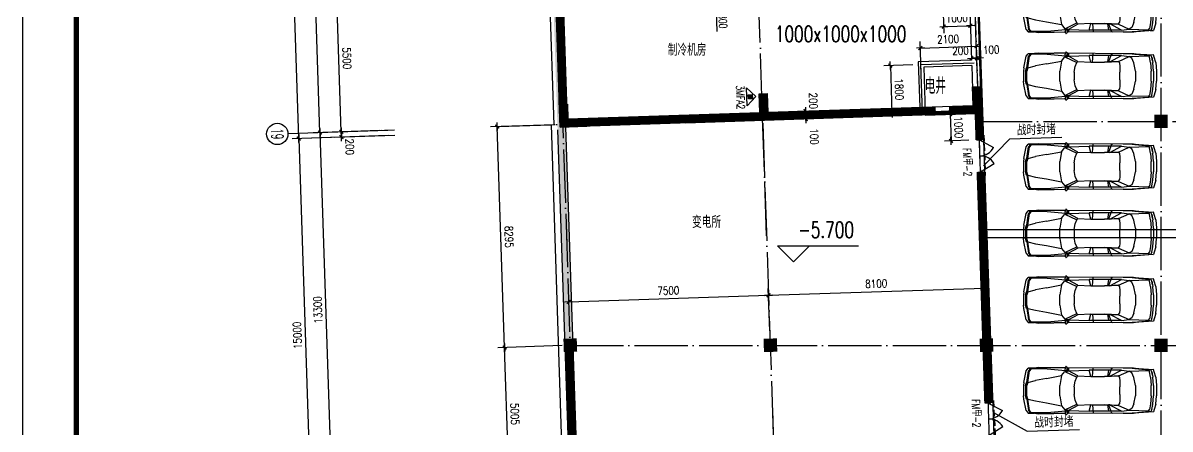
# Model space of a CAD drawing. Extents: x 634182 to 802382, y -1101880 to -864080.
# Drawn here: x 634182 to 677199, y -962407 to -947171 of the extents above; entities that cross this region are included whole.
import ezdxf
from ezdxf.enums import TextEntityAlignment as Align

# ---------------------------------------------------------------- set-up
doc = ezdxf.new("R2010")
doc.units = 0
doc.header["$LTSCALE"] = 1000
doc.header["$MEASUREMENT"] = 0
doc.linetypes.add('DASH', pattern=[0.35, 0.25, -0.1])
doc.linetypes.add('DOTE', pattern=[2.42, 2, -0.2, 0.02, -0.2])
doc.layers.get('0').update_dxf_attribs({"linetype": 'CONTINUOUS'})
doc.layers.get('DEFPOINTS').update_dxf_attribs({"linetype": 'CONTINUOUS'})
for name, color, linetype in [('210', 4, 'CONTINUOUS'), ('AXIS', 3, 'CONTINUOUS'), ('AXIS_TEXT', 7, 'CONTINUOUS'), ('COLUMN', 7, 'CONTINUOUS'), ('DOTE', 1, 'DOTE'), ('LU', 4, 'CONTINUOUS'), ('MC', 4, 'CONTINUOUS'), ('PUB_DIM', 3, 'CONTINUOUS'), ('PUB_TEXT', 7, 'CONTINUOUS'), ('WALL', 191, 'CONTINUOUS'), ('WINDOW', 2, 'CONTINUOUS'), ('WINDOW_TEXT', 6, 'CONTINUOUS'), ('防火分區线', 2, 'CONTINUOUS')]:
    doc.layers.add(name, color=color, linetype=linetype)
doc.styles.add('COMPLEX', font='COMPLEX')
doc.styles.add('DIM_FONT', font='simplex.shx', dxfattribs={"width": 0.8})
doc.styles.add('HZTXT', font='simplex', dxfattribs={"width": 0.8, "bigfont": 'sfont'})
doc.styles.add('SIMPLEX', font='SIMPLEX.SHX')
doc.styles.add('Z', font='romans', dxfattribs={"width": 0.8, "bigfont": 'z'})
doc.dimstyles.new('DIMA', dxfattribs={"dimtxt": 300, "dimasz": 1, "dimexe": 250, "dimexo": 300, "dimgap": 150, "dimtad": 1, "dimdec": 0, "dimzin": 0, "dimdsep": 46, "dimtxsty": 'DIM_FONT', "dimblk": '_DIMX', "dimblk1": '_DIMX', "dimblk2": '_DIMX', "dimcen": 2.5, "dimse1": 1, "dimclrt": 7, "dimadec": 0, "dimazin": 0, "dimtfac": 1, "dimtdec": 0, "dimtix": 1, "dimtmove": 2, "dimatfit": 3, "dimldrblk": '_DIMX', "dimfxl": 0, "dimtolj": 1, "dimtzin": 0, "dimarcsym": 0})
doc.dimstyles.new('DIMB', dxfattribs={"dimtxt": 300, "dimasz": 1, "dimexe": 250, "dimexo": 300, "dimgap": 150, "dimtad": 1, "dimdec": 0, "dimzin": 0, "dimdsep": 46, "dimtxsty": 'DIM_FONT', "dimblk": '_DIMX', "dimblk1": '_DIMX', "dimblk2": '_DIMX', "dimcen": 2.5, "dimse2": 1, "dimclrt": 7, "dimadec": 0, "dimazin": 0, "dimtfac": 1, "dimtdec": 0, "dimtix": 1, "dimtmove": 2, "dimatfit": 3, "dimldrblk": '_DIMX', "dimfxl": 0, "dimtolj": 1, "dimtzin": 0, "dimarcsym": 0})
doc.dimstyles.new('DIMN', dxfattribs={"dimtxt": 300, "dimasz": 1, "dimexe": 250, "dimexo": 300, "dimgap": 150, "dimtad": 1, "dimdec": 0, "dimzin": 0, "dimdsep": 46, "dimtxsty": 'DIM_FONT', "dimblk": '_DIMX', "dimblk1": '_DIMX', "dimblk2": '_DIMX', "dimcen": 2.5, "dimclrt": 7, "dimadec": 0, "dimazin": 0, "dimtfac": 1, "dimtdec": 0, "dimtix": 1, "dimtmove": 2, "dimatfit": 3, "dimldrblk": '_DIMX', "dimfxl": 0, "dimtolj": 1, "dimtzin": 0, "dimarcsym": 0})

# ---------------------------------------------------------------- blocks, each defined once
blk = doc.blocks.new('_DIMX')
blk.add_line((-150, 0), (150, 0))
at = {"const_width": 50}
blk.add_lwpolyline([(-70, -70), (70, 70)], dxfattribs=at)
blk = doc.blocks.new('*D44')
at = {"color": 0, "linetype": 'ByBlock'}
for p, q in [((647644, -951203), (645070, -951288)), ((645320, -951281), (645761, -964572)), ((648085, -964496), (645511, -964581))]:
    blk.add_line(p, q, dxfattribs=at)
at = {"layer": 'DEFPOINTS', "color": 0, "linetype": 'ByBlock'}
for p in [(647944, -951193), (645761, -964573), (648385, -964486)]:
    blk.add_point(p, dxfattribs=at)
at = {"color": 0, "linetype": 'ByBlock'}
for p, rotation in [((645320, -951280), 91.90274501536094), ((645761, -964573), 271.9027450153609)]:
    blk.add_blockref('_DIMX', p, dxfattribs=dict(at, rotation=rotation))
at = {"color": 7, "linetype": 'ByBlock', "insert": (645241, -957937), "char_height": 300, "attachment_point": 5, "rotation": 91.9027, "style": 'DIM_FONT'}
blk.add_mtext('\\A1;13300', dxfattribs=at)
blk = doc.blocks.new('_FZH')
blk.add_solid([(-0.5, -0.5), (0.5, -0.5), (-0.5, 0.5), (0.5, 0.5)])
blk = doc.blocks.new('M_F27')
for p, q in [((980, 902), (995, 790)), ((984, 905), (1020, 939)), ((1036, 935), (1062, 857)), ((1506, 899), (2121, 899)), ((2272, 876), (2121, 899)), ((-2489, 522), (-2514, 196)), ((-2489, 522), (-2426, 736)), ((-2426, 736), (-2389, 824)), ((-2389, 824), (-1610, 874)), ((-2389, 824), (-1560, 874)), ((-2264, 812), (-2389, 824)), ((-2364, 522), (-2389, 196)), ((-2326, 736), (-2364, 522)), ((-2326, 736), (-2351, 596)), ((-2351, 594), (-2351, 596)), ((-2326, 736), (-2288, 811)), ((-2301, 196), (-2276, 522)), ((-2200, 786), (-2288, 811)), ((-2276, 522), (-2238, 736)), ((-2200, 786), (-2238, 736)), ((-1560, 874), (-2212, 815)), ((-2208, 815), (-2211, 814)), ((-1660, 862), (-2208, 815)), ((-1446, 761), (-2200, 786)), ((-1622, 510), (-1685, 196)), ((-1560, 874), (-1660, 862)), ((-1622, 510), (-1547, 698)), ((-1617, 869), (-1620, 866)), ((-1208, 874), (-1610, 874)), ((-1547, 698), (-1446, 761)), ((-1145, 799), (-1446, 761)), ((-1019, 572), (-1446, 761)), ((-1208, 874), (980, 889)), ((-1145, 799), (-682, 557)), ((-1145, 799), (124, 799)), ((-1070, 371), (-1057, 510)), ((-1019, 572), (-1057, 510)), ((-680, 556), (-1019, 572)), ((-1019, 572), (-479, 547)), ((-743, 849), (-793, 874)), ((-730, 799), (-743, 849)), ((-630, 555), (-730, 799)), ((-680, 556), (-630, 555)), ((-642, 799), (-605, 554)), ((-605, 554), (-630, 555)), ((-479, 547), (-605, 554)), ((61, 547), (-479, 547)), ((-2, 547), (-27, 877)), ((124, 799), (61, 547)), ((61, 547), (564, 572)), ((941, 773), (124, 799)), ((564, 572), (941, 773)), ((564, 572), (614, 522)), ((1079, 748), (614, 522)), ((614, 522), (677, 371)), ((941, 773), (941, 874)), ((983, 777), (941, 773)), ((941, 773), (987, 765)), ((980, 790), (980, 898)), ((995, 790), (980, 790)), ((980, 790), (992, 746)), ((992, 746), (1021, 747)), ((995, 790), (1022, 746)), ((1022, 748), (995, 790)), ((1021, 747), (1022, 748)), ((1053, 768), (1022, 746)), ((1036, 756), (1079, 748)), ((1051, 889), (1497, 893)), ((1057, 776), (1062, 857)), ((1770, 849), (1058, 784)), ((1204, 585), (1079, 748)), ((1795, 472), (1204, 585)), ((1280, 196), (1204, 585)), ((2461, 849), (1770, 849)), ((2222, 397), (1795, 472)), ((2272, 876), (2272, 874)), ((2437, 851), (2272, 876)), ((2511, 874), (2287, 874)), ((2398, 849), (2461, 773)), ((2437, 850), (2433, 851)), ((2498, 773), (2436, 849)), ((2511, 874), (2450, 850)), ((2461, 773), (2523, 321)), ((2561, 321), (2498, 773)), ((2599, 773), (2511, 874)), ((2599, 773), (2687, 321)), ((-2514, -206), (-2514, 196)), ((-2389, -206), (-2389, 196)), ((-2301, 196), (-2301, -206)), ((-1685, -206), (-1685, 196)), ((-1082, 145), (-1070, 371)), ((-1082, 145), (-1082, -156)), ((677, 371), (714, 145)), ((714, -156), (714, 145)), ((1280, 196), (1280, -206)), ((2523, 321), (2222, 397)), ((2523, 321), (2586, 321)), ((2523, 321), (2561, 196)), ((2580, 196), (2542, 321)), ((2561, 196), (2561, -206)), ((2611, 196), (2574, 321)), ((2580, 321), (2618, 196)), ((2580, 196), (2580, -206)), ((2611, 196), (2611, -206)), ((2618, -206), (2618, 196)), ((2687, 321), (2699, 196)), ((2699, -206), (2699, 196)), ((-2489, -533), (-2514, -206)), ((-2389, -206), (-2364, -533)), ((-2276, -533), (-2301, -206)), ((-1685, -206), (-1622, -520)), ((-1070, -382), (-1082, -156)), ((-1057, -520), (-1070, -382)), ((677, -382), (614, -533)), ((714, -156), (677, -382)), ((1204, -596), (1280, -206)), ((1795, -483), (2222, -407)), ((2523, -332), (2222, -407)), ((2523, -332), (2461, -784)), ((2561, -332), (2498, -784)), ((2523, -332), (2561, -206)), ((2586, -332), (2523, -332)), ((2580, -206), (2542, -332)), ((2618, -6), (2561, -6)), ((2574, -332), (2611, -206)), ((2618, -206), (2580, -332)), ((2687, -332), (2599, -784)), ((2687, -332), (2699, -206)), ((-2489, -533), (-2426, -747)), ((-2426, -747), (-2389, -835)), ((-2389, -835), (-2264, -823)), ((-1560, -885), (-2389, -835)), ((-1610, -885), (-2389, -835)), ((-2326, -747), (-2364, -533)), ((-2351, -607), (-2351, -605)), ((-2351, -607), (-2326, -747)), ((-2326, -747), (-2288, -822)), ((-2288, -822), (-2200, -797)), ((-2276, -533), (-2238, -747)), ((-2200, -797), (-2238, -747)), ((-2212, -826), (-1560, -885)), ((-2208, -826), (-2211, -825)), ((-1660, -872), (-2208, -826)), ((-1446, -772), (-2200, -797)), ((-1560, -885), (-1660, -872)), ((-1622, -520), (-1547, -709)), ((-1621, -877), (-1617, -880)), ((-1610, -885), (-1208, -885)), ((-1547, -709), (-1446, -772)), ((-1019, -583), (-1446, -772)), ((-1145, -809), (-1446, -772)), ((-1208, -885), (980, -900)), ((-682, -568), (-1145, -809)), ((-1145, -809), (124, -809)), ((-1019, -583), (-1057, -520)), ((-479, -558), (-1019, -583)), ((-1019, -583), (-680, -567)), ((-743, -860), (-793, -885)), ((-743, -860), (-730, -809)), ((-730, -809), (-630, -566)), ((-680, -567), (-682, -568)), ((-680, -567), (-630, -566)), ((-605, -565), (-642, -809)), ((-630, -566), (-605, -565)), ((-605, -565), (-479, -558)), ((61, -558), (-479, -558)), ((-2, -558), (-27, -884)), ((61, -558), (124, -809)), ((564, -583), (61, -558)), ((941, -784), (124, -809)), ((614, -533), (564, -583)), ((564, -583), (941, -784)), ((1079, -759), (614, -533)), ((987, -776), (941, -784)), ((983, -788), (941, -784)), ((941, -885), (941, -784)), ((992, -757), (980, -800)), ((995, -800), (980, -800)), ((995, -800), (980, -913)), ((980, -909), (980, -800)), ((992, -757), (1021, -758)), ((995, -800), (1022, -757)), ((1022, -758), (995, -800)), ((1021, -758), (1022, -758)), ((1022, -757), (1053, -779)), ((1036, -767), (1079, -759)), ((1036, -946), (1062, -867)), ((1057, -787), (1062, -867)), ((1770, -860), (1058, -795)), ((1204, -596), (1079, -759)), ((1795, -483), (1204, -596)), ((1770, -860), (2461, -860)), ((2121, -910), (2272, -887)), ((2270, -887), (2121, -910)), ((2437, -861), (2272, -887)), ((2272, -885), (2272, -887)), ((2285, -885), (2511, -885)), ((2398, -860), (2461, -784)), ((2436, -860), (2498, -784)), ((2437, -861), (2436, -860)), ((2450, -861), (2511, -885)), ((2599, -784), (2511, -885)), ((984, -916), (1020, -950)), ((1051, -901), (1497, -904)), ((2121, -910), (1506, -910))]:
    blk.add_line(p, q)
for centre, start, end in [((990, 898), 132.965, 179.7454), ((1027, 932), 18.1573, 132.965), ((1047, 776), 305.1542, 356.8636), ((1047, -787), 3.1798, 54.8458), ((990, -909), 180.2546, 227.035), ((1027, -942), 227.035, 341.8427)]:
    blk.add_arc(centre, 10, start, end)
at = {"width": 0.8, "flags": 9}
for tag in ['XSIZE', 'YSIZE']:
    blk.add_attdef(tag, (0, 0), '', height=0.5, dxfattribs=at)
blk = doc.blocks.new('*D914')
at = {"color": 0, "linetype": 'ByBlock'}
for p, q in [((646280, -903283), (642682, -903402)), ((644527, -951506), (642931, -903395)), ((647876, -951396), (644278, -951516))]:
    blk.add_line(p, q, dxfattribs=at)
at = {"layer": 'DEFPOINTS', "color": 0, "linetype": 'ByBlock'}
for p in [(646580, -903273), (642931, -903394), (648176, -951386)]:
    blk.add_point(p, dxfattribs=at)
at = {"color": 0, "linetype": 'ByBlock'}
for p, rotation in [((642931, -903394), 91.90000000000002), ((644527, -951507), 271.9)]:
    blk.add_blockref('_DIMX', p, dxfattribs=dict(at, rotation=rotation))
at = {"color": 7, "linetype": 'ByBlock', "insert": (644029, -927441), "char_height": 300, "attachment_point": 5, "rotation": 271.9, "style": 'DIM_FONT'}
blk.add_mtext('\\A1;48140', dxfattribs=at)
blk = doc.blocks.new('_AXISO')
blk.add_circle((0, 0), 0.5)
at = {"layer": 'AXIS_TEXT', "style": 'COMPLEX', "width": 1.041667}
blk.add_attdef('A', text='', height=0.56, dxfattribs=at).set_placement((-0.25, -0.28), (0.25, -0.28), align=Align.FIT)
blk = doc.blocks.new('*D966')
at = {"color": 0, "linetype": 'ByBlock'}
for p, q in [((647039, -935215), (644540, -935298)), ((645320, -951280), (644790, -935291)), ((647570, -951206), (645071, -951289))]:
    blk.add_line(p, q, dxfattribs=at)
at = {"layer": 'DEFPOINTS', "color": 0, "linetype": 'ByBlock'}
for p in [(644790, -935290), (647339, -935205), (647869, -951196)]:
    blk.add_point(p, dxfattribs=at)
at = {"color": 0, "linetype": 'ByBlock'}
for p, rotation in [((644790, -935290), 91.89999999999895), ((645320, -951281), 271.899999999999)]:
    blk.add_blockref('_DIMX', p, dxfattribs=dict(at, rotation=rotation))
at = {"color": 7, "linetype": 'ByBlock', "insert": (645355, -943275), "char_height": 300, "attachment_point": 5, "rotation": 271.9, "style": 'DIM_FONT'}
blk.add_mtext('\\A1;16000', dxfattribs=at)
blk = doc.blocks.new('*D1061')
at = {"color": 0, "linetype": 'ByBlock'}
for p, q in [((648119, -951188), (645870, -951263)), ((648125, -951388), (645877, -951463)), ((646120, -951253), (646120, -951252)), ((646127, -951454), (646120, -951254)), ((646127, -951454), (646120, -951254)), ((646127, -951455), (646127, -951456))]:
    blk.add_line(p, q, dxfattribs=at)
at = {"layer": 'DEFPOINTS', "color": 0, "linetype": 'ByBlock'}
for p in [(646120, -951254), (648419, -951178), (648425, -951378)]:
    blk.add_point(p, dxfattribs=at)
at = {"color": 0, "linetype": 'ByBlock'}
for p, rotation in [((646120, -951254), 271.9000000000789), ((646127, -951454), 91.90000000007885)]:
    blk.add_blockref('_DIMX', p, dxfattribs=dict(at, rotation=rotation))
at = {"color": 7, "linetype": 'ByBlock', "insert": (646439, -951820), "char_height": 300, "attachment_point": 5, "rotation": 271.9, "style": 'DIM_FONT'}
blk.add_mtext('\\A1;200', dxfattribs=at)
blk = doc.blocks.new('*D1062')
at = {"color": 0, "linetype": 'ByBlock'}
for p, q in [((647387, -945709), (645688, -945766)), ((646120, -951253), (645938, -945759)), ((647570, -951206), (645870, -951263))]:
    blk.add_line(p, q, dxfattribs=at)
at = {"layer": 'DEFPOINTS', "color": 0, "linetype": 'ByBlock'}
for p in [(645938, -945758), (647687, -945699), (647869, -951196)]:
    blk.add_point(p, dxfattribs=at)
at = {"color": 0, "linetype": 'ByBlock'}
for p, rotation in [((645938, -945758), 91.89999999999586), ((646120, -951254), 271.8999999999959)]:
    blk.add_blockref('_DIMX', p, dxfattribs=dict(at, rotation=rotation))
at = {"color": 7, "linetype": 'ByBlock', "insert": (646329, -948496), "char_height": 300, "attachment_point": 5, "rotation": 271.9, "style": 'DIM_FONT'}
blk.add_mtext('\\A1;5500', dxfattribs=at)
blk = doc.blocks.new('*D1063')
at = {"color": 0, "linetype": 'ByBlock'}
for p, q in [((663838, -950667), (663788, -950668)), ((663539, -950676), (663539, -950675)), ((663539, -950677), (663542, -950776)), ((663539, -950677), (663542, -950776)), ((663542, -950777), (663542, -950778)), ((663842, -950766), (663792, -950768))]:
    blk.add_line(p, q, dxfattribs=at)
at = {"layer": 'DEFPOINTS', "color": 0, "linetype": 'ByBlock'}
for p in [(663539, -950677), (663542, -950776), (663542, -950776)]:
    blk.add_point(p, dxfattribs=at)
at = {"color": 0, "linetype": 'ByBlock'}
for p, rotation in [((663539, -950677), 271.9), ((663542, -950776), 91.90000000000002)]:
    blk.add_blockref('_DIMX', p, dxfattribs=dict(at, rotation=rotation))
at = {"color": 7, "linetype": 'ByBlock', "insert": (663857, -951430), "char_height": 300, "attachment_point": 5, "rotation": 271.9, "style": 'DIM_FONT'}
blk.add_mtext('\\A1;100', dxfattribs=at)
blk = doc.blocks.new('*D1064')
at = {"color": 0, "linetype": 'ByBlock'}
for p, q in [((663232, -950486), (663282, -950485)), ((663532, -950476), (663532, -950475)), ((663532, -950477), (663539, -950677)), ((663532, -950477), (663539, -950677)), ((663239, -950686), (663289, -950685)), ((663539, -950678), (663539, -950679))]:
    blk.add_line(p, q, dxfattribs=at)
at = {"layer": 'DEFPOINTS', "color": 0, "linetype": 'ByBlock'}
for p in [(663532, -950477), (663539, -950677), (663539, -950677)]:
    blk.add_point(p, dxfattribs=at)
at = {"color": 0, "linetype": 'ByBlock'}
for p, rotation in [((663532, -950477), 271.8999999999432), ((663539, -950677), 91.89999999994319)]:
    blk.add_blockref('_DIMX', p, dxfattribs=dict(at, rotation=rotation))
at = {"color": 7, "linetype": 'ByBlock', "insert": (663819, -950092), "char_height": 300, "attachment_point": 5, "rotation": 271.9, "style": 'DIM_FONT'}
blk.add_mtext('\\A1;200', dxfattribs=at)
blk = doc.blocks.new('*D1066')
at = {"color": 0, "linetype": 'ByBlock'}
for p, q in [((669950, -948493), (669949, -948493)), ((669951, -948493), (670051, -948490)), ((669951, -948493), (670051, -948490)), ((670052, -948489), (670053, -948489)), ((669961, -948793), (669959, -948743)), ((670061, -948789), (670059, -948739))]:
    blk.add_line(p, q, dxfattribs=at)
at = {"layer": 'DEFPOINTS', "color": 0, "linetype": 'ByBlock'}
for p in [(669951, -948493), (670051, -948490), (670051, -948490)]:
    blk.add_point(p, dxfattribs=at)
at = {"color": 0, "linetype": 'ByBlock'}
for p, rotation in [((669951, -948493), 1.899999999999977), ((670051, -948490), 181.9)]:
    blk.add_blockref('_DIMX', p, dxfattribs=dict(at, rotation=rotation))
at = {"color": 7, "linetype": 'ByBlock', "insert": (670491, -948175), "char_height": 300, "attachment_point": 5, "rotation": 1.9, "style": 'DIM_FONT'}
blk.add_mtext('\\A1;100', dxfattribs=at)
blk = doc.blocks.new('*D1067')
at = {"color": 0, "linetype": 'ByBlock'}
for p, q in [((669741, -948200), (669743, -948250)), ((669750, -948499), (669749, -948500)), ((669751, -948499), (669951, -948493)), ((669751, -948499), (669951, -948493)), ((669941, -948193), (669942, -948243)), ((669952, -948493), (669953, -948493))]:
    blk.add_line(p, q, dxfattribs=at)
at = {"layer": 'DEFPOINTS', "color": 0, "linetype": 'ByBlock'}
for p in [(669751, -948499), (669951, -948493), (669951, -948493)]:
    blk.add_point(p, dxfattribs=at)
at = {"color": 0, "linetype": 'ByBlock'}
for p, rotation in [((669751, -948499), 1.900000000060728), ((669951, -948493), 181.9000000000607)]:
    blk.add_blockref('_DIMX', p, dxfattribs=dict(at, rotation=rotation))
at = {"color": 7, "linetype": 'ByBlock', "insert": (669341, -948213), "char_height": 300, "attachment_point": 5, "rotation": 1.9, "style": 'DIM_FONT'}
blk.add_mtext('\\A1;200', dxfattribs=at)
blk = doc.blocks.new('_DBLK1')
for p, q in [((-0.5, 0), (-0.25, -0.433)), ((0.5, 0), (0.25, -0.433))]:
    blk.add_line(p, q)
for centre, start, end in [((-0.5, 0), 300, 0), ((0.5, 0), 180, 240)]:
    blk.add_arc(centre, 0.5, start, end)
at = {"layer": 'WINDOW_TEXT', "style": 'SIMPLEX', "flags": 9}
blk.add_attdef('A', text='', height=1, dxfattribs=at).set_placement((0, 1.5), align=Align.MIDDLE)
blk = doc.blocks.new('*D1603')
at = {"color": 0, "linetype": 'ByBlock'}
for p, q in [((669620, -950575), (668702, -950605)), ((668952, -950596), (668952, -950595)), ((668952, -950597), (668985, -951596)), ((669653, -951574), (668735, -951605)), ((668985, -951597), (668985, -951598))]:
    blk.add_line(p, q, dxfattribs=at)
at = {"layer": 'DEFPOINTS', "color": 0, "linetype": 'ByBlock'}
for p in [(669919, -950565), (668985, -951596), (669953, -951564)]:
    blk.add_point(p, dxfattribs=at)
at = {"color": 0, "linetype": 'ByBlock'}
for p, rotation in [((668952, -950597), 271.9032777529531), ((668985, -951596), 91.90327775295313)]:
    blk.add_blockref('_DIMX', p, dxfattribs=dict(at, rotation=rotation))
at = {"color": 7, "linetype": 'ByBlock', "insert": (669268, -951087), "char_height": 300, "attachment_point": 5, "rotation": 271.9033, "style": 'DIM_FONT'}
blk.add_mtext('\\A1;1000', dxfattribs=at)
blk = doc.blocks.new('*D1682')
at = {"color": 0, "linetype": 'ByBlock'}
for p, q in [((654400, -959276), (651995, -959356)), ((652411, -964349), (652245, -959349)), ((654566, -964278), (652161, -964358))]:
    blk.add_line(p, q, dxfattribs=at)
at = {"layer": 'DEFPOINTS', "color": 0, "linetype": 'ByBlock'}
for p in [(654700, -959266), (652245, -959348), (654866, -964268)]:
    blk.add_point(p, dxfattribs=at)
at = {"color": 0, "linetype": 'ByBlock'}
for p, rotation in [((652245, -959348), 91.9000000000003), ((652411, -964350), 271.9000000000003)]:
    blk.add_blockref('_DIMX', p, dxfattribs=dict(at, rotation=rotation))
at = {"color": 7, "linetype": 'ByBlock', "insert": (652628, -961839), "char_height": 300, "attachment_point": 5, "rotation": 271.9, "style": 'DIM_FONT'}
blk.add_mtext('\\A1;5005', dxfattribs=at)
blk = doc.blocks.new('*D1683')
at = {"color": 0, "linetype": 'ByBlock'}
for p, q in [((654126, -950989), (651720, -951069)), ((652245, -959347), (651970, -951061)), ((654400, -959276), (651995, -959356))]:
    blk.add_line(p, q, dxfattribs=at)
at = {"layer": 'DEFPOINTS', "color": 0, "linetype": 'ByBlock'}
for p in [(651970, -951060), (654425, -950979), (654700, -959266)]:
    blk.add_point(p, dxfattribs=at)
at = {"color": 0, "linetype": 'ByBlock'}
for p, rotation in [((651970, -951060), 91.90000000000003), ((652245, -959348), 271.9)]:
    blk.add_blockref('_DIMX', p, dxfattribs=dict(at, rotation=rotation))
at = {"color": 7, "linetype": 'ByBlock', "insert": (652408, -955194), "char_height": 300, "attachment_point": 5, "rotation": 271.9, "style": 'DIM_FONT'}
blk.add_mtext('\\A1;8295', dxfattribs=at)
blk = doc.blocks.new('*D1694')
at = {"color": 0, "linetype": 'ByBlock'}
for p, q in [((646852, -951430), (644277, -951516)), ((644527, -951509), (645017, -966255)), ((647341, -966179), (644767, -966264))]:
    blk.add_line(p, q, dxfattribs=at)
at = {"layer": 'DEFPOINTS', "color": 0, "linetype": 'ByBlock'}
for p in [(647151, -951420), (645017, -966256), (647641, -966169)]:
    blk.add_point(p, dxfattribs=at)
at = {"color": 0, "linetype": 'ByBlock'}
for p, rotation in [((644527, -951508), 91.90247403971276), ((645017, -966256), 271.9024740397128)]:
    blk.add_blockref('_DIMX', p, dxfattribs=dict(at, rotation=rotation))
at = {"color": 7, "linetype": 'ByBlock', "insert": (644472, -958892), "char_height": 300, "attachment_point": 5, "rotation": 91.9025, "style": 'DIM_FONT'}
blk.add_mtext('\\A1;15000', dxfattribs=at)
blk = doc.blocks.new('*D1697')
at = {"color": 0, "linetype": 'ByBlock'}
for p, q in [((669694, -946775), (669719, -947526)), ((668694, -946808), (668719, -947559)), ((668710, -947309), (668709, -947309)), ((668711, -947309), (669710, -947276)), ((669711, -947276), (669712, -947276))]:
    blk.add_line(p, q, dxfattribs=at)
at = {"layer": 'DEFPOINTS', "color": 0, "linetype": 'ByBlock'}
for p in [(668684, -946509), (669684, -946475), (669710, -947276)]:
    blk.add_point(p, dxfattribs=at)
at = {"color": 0, "linetype": 'ByBlock'}
for p, rotation in [((668711, -947309), 1.899495666100295), ((669710, -947276), 181.8994956661003)]:
    blk.add_blockref('_DIMX', p, dxfattribs=dict(at, rotation=rotation))
at = {"color": 7, "linetype": 'ByBlock', "insert": (669201, -946992), "char_height": 300, "attachment_point": 5, "rotation": 1.8995, "style": 'DIM_FONT'}
blk.add_mtext('\\A1;1000', dxfattribs=at)

msp = doc.modelspace()

# ---------------------------------------------------------------- hatches: boundary and pattern name
at = {"layer": '210', "linetype": 'DASH'}
msp.add_hatch(color=256, dxfattribs=at).paths.add_polyline_path([(654527.968, -951075.372), (655327.529, -951048.806), (655320.887, -950848.911), (654521.582, -950875.469), (654345.587, -945578.392), (655144.884, -945551.834), (655138.243, -945351.945), (654338.946, -945378.503), (654325.952, -944987.423), (654025.522, -944987.423), (654231.454, -951185.275), (654567.201, -961288.723), (654867.321, -961288.723), (654777.033, -958571.362)])
at = {"layer": 'PUB_DIM'}
msp.add_hatch(color=256, dxfattribs=at).paths.add_polyline_path([(661379.871, -949862.042), (661385.126, -950020.468), (661535.617, -950015.476), (661530.362, -949857.05)])

# ---------------------------------------------------------------- linework, layer by layer
for p, q in [((670264.145, -954916.093), (689962.048, -954916.093)), ((670274.114, -955216.093), (689962.048, -955216.093))]:
    msp.add_line(p, q)
at = {"ltscale": 1500}
msp.add_lwpolyline([(634181.846, -864080.129), (802381.846, -864080.129), (802381.846, -1101880.129), (634181.846, -1101880.129)], close=True, dxfattribs=at)
at = {"ltscale": 1500, "const_width": 200}
msp.add_lwpolyline([(636181.846, -869080.129), (636181.846, -1099880.129), (800381.846, -1099880.129), (800381.846, -869080.129)], close=True, dxfattribs=at)
at = {"elevation": -284.642}
for points in [[(670208.601, -952533.747), (671186.591, -951515.638), (673141.198, -951450.806)], [(670574.212, -961788.038), (671843.109, -962486.742), (673797.717, -962421.91)]]:
    msp.add_lwpolyline(points, dxfattribs=at)
at = {"layer": '210'}
msp.add_lwpolyline([(654879.396, -966169.114, 300, 300, 0), (654650.199, -959271.074, 300, 300, 0)], format="xyseb", dxfattribs=at)
at = {"layer": 'AXIS'}
msp.add_line((644121.033, -951320.801), (647869.376, -951196.456), dxfattribs=at)
at = {"layer": 'DOTE'}
for p, q in [((662067.446, -955157.293), (660300.728, -901900.232)), ((676862.048, -1007266.093), (676862.048, -902577.649)), ((670520.689, -965649.087), (668966.665, -918878.288)), ((670162.927, -954888.739), (668968.363, -918879.057)), ((653893.381, -934987.733), (655467.328, -982358.147)), ((653894.227, -934987.705), (654573.093, -955451.865)), ((667857.541, -948732.271), (669956.386, -948662.645)), ((667917.22, -950531.282), (667857.541, -948732.271)), ((651996.891, -951059.413), (670016.066, -950461.656)), ((661927.273, -950929.571), (662853.67, -978810.929)), ((670029.504, -950866.093), (776175.251, -950866.093)), ((654700.063, -959266.093), (775646.051, -959266.093)), ((662285.002, -961691.568), (662825.903, -977996.825))]:
    msp.add_line(p, q, dxfattribs=at)
at = {"layer": 'MC', "linetype": 'Continuous'}
msp.add_line((668919.962, -950597.953), (668915.32, -950458.022), dxfattribs=at)
for points, const_width in [([(661940.634, -949829.033), (661968.813, -950678.476)], 300), ([(669936.233, -949563.791), (669964.432, -950413.234), (668914.989, -950448.048)], 300), ([(668415.264, -950464.625), (654622.953, -950922.163), (654473.036, -950927.137), (654449.83, -950227.611)], 300), ([(668917.641, -950527.988), (668417.916, -950544.565)], 140)]:
    msp.add_lwpolyline(points, dxfattribs=dict(at, const_width=const_width))
at = {"layer": 'PUB_DIM'}
for p, q in [((661337.543, -950282.344), (661315.037, -949603.895)), ((663080.896, -956130.72), (662480.896, -955530.72)), ((662480.896, -955530.72), (663680.896, -955530.72)), ((663680.896, -955530.72), (663080.896, -956130.72)), ((663080.896, -955530.72), (665520.896, -955530.72))]:
    msp.add_line(p, q, dxfattribs=at)
for points in [[(660169.904, -946501.101), (659860.122, -946211.212), (660150.011, -945901.431), (660202.727, -947490.557)], [(661315.037, -949603.895), (661665.514, -949931.866), (661337.543, -950282.344)]]:
    msp.add_lwpolyline(points, dxfattribs=at)
msp.add_lwpolyline([(661530.362, -949857.05), (661535.617, -950015.476), (661385.126, -950020.468), (661379.871, -949862.042)], close=True, dxfattribs=at)
at = {"layer": 'WALL'}
for p, q in [((652495.438, -903076.63), (654084.893, -950990.147)), ((654328.099, -951082.003), (654117.564, -944735.494)), ((669639.372, -945136.19), (669753.23, -948569.33)), ((669939.207, -945126.247), (670119.354, -950558.153)), ((669753.23, -948569.33), (667754.28, -948635.642)), ((667754.28, -948635.642), (667810.643, -950334.689)), ((669759.86, -948769.22), (667960.801, -948828.901)), ((667960.801, -948828.901), (668017.165, -950527.966)), ((669759.86, -948769.22), (669819.519, -950568.097)), ((669836.392, -949566.899), (670086.167, -949558.613)), ((670118.048, -950519.651), (670086.167, -949558.613)), ((654328.099, -951082.008), (654294.941, -950082.462)), ((661790.82, -949833.889), (661990.71, -949827.258)), ((667820.586, -950634.411), (654328.099, -951082.003)), ((661124.36, -950856.548), (661114.417, -950556.804)), ((662713.538, -950503.778), (662723.481, -950803.5)), ((667815.614, -950484.518), (667817.275, -950534.597)), ((669919.437, -950564.785), (668020.476, -950627.78)), ((668020.476, -950627.785), (669919.438, -950564.789)), ((668020.476, -950627.785), (668020.477, -950627.798)), ((669916.121, -950464.977), (669919.437, -950564.785)), ((669919.438, -950564.789), (669952.65, -951564.237)), ((670116.01, -950458.335), (670118.048, -950519.651)), ((670119.327, -950558.154), (670152.54, -951557.595)), ((653984.947, -950993.463), (654654.07, -971129.004)), ((654328.099, -951082.008), (655327.525, -951048.853)), ((654527.968, -951075.372), (654777.033, -958571.362)), ((655327.525, -951048.853), (655317.582, -950749.124)), ((662723.481, -950803.5), (661124.36, -950856.548)), ((654231.454, -951185.275), (654893.938, -971121.033)), ((669952.65, -951564.237), (670152.54, -951557.595)), ((669992.505, -952763.575), (670192.394, -952756.933)), ((670280.661, -961434.961), (669992.505, -952763.575)), ((670480.55, -961428.318), (670192.394, -952756.933)), ((654777.033, -958571.362), (654962.232, -964145.217)), ((670280.661, -961434.961), (670480.55, -961428.318))]:
    msp.add_line(p, q, dxfattribs=at)
at = {"layer": 'WALL', "linetype": 'DASH'}
for p, q in [((670218.955, -951374.961), (670270.719, -952895.868)), ((670574.212, -961340.499), (670648.851, -962802.46))]:
    msp.add_line(p, q, dxfattribs=at)
at = {"layer": 'WALL', "linetype": 'Continuous', "const_width": 300}
msp.add_lwpolyline([(652921.377, -904152.986), (654449.83, -950227.611)], dxfattribs=at)
at = {"layer": 'WALL'}
msp.add_lwpolyline([(658825.462, -950932.892), (654328.094, -951082.117), (654299.912, -950232.584), (654599.747, -950222.637), (654617.983, -950772.335), (661813.924, -950533.597), (661790.717, -949834.006), (662090.552, -949824.059), (662113.76, -950523.674), (669809.524, -950268.38), (669786.315, -949568.764), (670086.15, -949558.818), (670119.192, -950558.162), (659025.352, -950926.26)], dxfattribs=at)
at = {"layer": '防火分區线'}
msp.add_lwpolyline([(670964.39, -972989.531), (669930.672, -943360.583), (671429.757, -943310.853), (671328.633, -940262.53), (669829.549, -940312.26), (669531.557, -932868.141), (668033.307, -932917.835), (667879.132, -928270.303), (670927.456, -928169.18), (670824.675, -925070.884), (667776.351, -925172.008), (667572.456, -919024.612), (669071.51, -918974.892), (668784.816, -910330.517), (670333.981, -910279.126), (670132.89, -904217.313), (677011.942, -904218.158), (677043.45, -902681.362), (677043.45, -902681.362), (694084.156, -902681.362), (694084.156, -901076.757), (701312.048, -901076.757)], dxfattribs=at)
at = {"layer": '防火分區线', "const_width": 300}
for points in [[(670052.595, -951560.916), (670019.377, -950561.474)], [(670380.553, -961431.641), (670092.318, -952760.258)]]:
    msp.add_lwpolyline(points, dxfattribs=at)

# ---------------------------------------------------------------- block references
at = {"layer": 'AXIS'}
ref = msp.add_blockref('_AXISO', (643721.253, -951334.063), dxfattribs=dict(at, xscale=800, yscale=800, zscale=800, rotation=271.9))
ref.add_attrib('A', '19', dxfattribs={"layer": 'AXIS_TEXT', "height": 448, "rotation": 271.9, "style": 'COMPLEX', "width": 0.646552}).set_placement((643490.745, -951141.6), (643504.008, -951541.38), align=Align.FIT)
at = {"layer": 'COLUMN', "xscale": 500, "yscale": 500, "zscale": 500}
for p in [(676862.048, -950866.093), (676862.048, -959266.093)]:
    msp.add_blockref('_FZH', p, dxfattribs=at)
at = {"layer": 'COLUMN', "ltscale": 1500, "xscale": 500, "yscale": 500, "zscale": 500}
for p, rotation in [((654707.449, -959262.508), 1.903031131), ((662212.02, -959262.508), 1.9), ((670315.992, -959262.508), 1.903031131)]:
    msp.add_blockref('_FZH', p, dxfattribs=dict(at, rotation=rotation))
at = {"layer": 'LU', "xscale": 0.95745, "yscale": 0.95745, "zscale": 0.95745, "rotation": 180}
for p in [(674285.027, -946671.307), (674285.027, -949171.307), (674285.027, -952571.307), (674285.027, -955071.307), (674285.027, -957571.307), (674285.027, -960971.307)]:
    msp.add_blockref('M_F27', p, dxfattribs=at)
at = {"layer": 'WINDOW', "xscale": 1200, "yscale": 1200, "zscale": 1200, "rotation": 91.90327775300001}
for p in [(670072.522, -952160.585), (670400.533, -962031.308)]:
    msp.add_blockref('_DBLK1', p, dxfattribs=at)

# ---------------------------------------------------------------- texts
at = {"style": 'HZTXT', "width": 0.8}
for p in [(671456.557, -951396.291, -284.642), (672113.075, -962367.395, -284.642)]:
    msp.add_text('战时封堵', height=400, rotation=1.8997452, dxfattribs=at).set_placement(p)
at = {"layer": 'MC', "linetype": 'Continuous', "style": 'HZTXT', "width": 0.7}
for p in [(669431.169, -951865.125), (669762.434, -961290.582)]:
    msp.add_text('FM甲-2', height=300, rotation=271.9, dxfattribs=at).set_placement(p)
at = {"layer": 'PUB_DIM', "style": 'DIM_FONT', "width": 0.7}
msp.add_text('-4.800', height=300, rotation=271.9, dxfattribs=at).set_placement((660420.636, -946854.112), align=Align.MIDDLE)
at = {"layer": 'PUB_DIM', "style": 'Z', "width": 0.7}
msp.add_text('3MFA2', height=300, rotation=271.9, dxfattribs=at).set_placement((660923.215, -949514.996))
at = {"layer": 'PUB_DIM', "style": 'DIM_FONT', "width": 0.7}
msp.add_text('-5.700', height=600, dxfattribs=at).set_placement((664300.896, -954930.72), align=Align.MIDDLE)
at = {"layer": 'PUB_TEXT', "style": 'Z', "width": 0.7}
for s, height, p in [('1000x1000x1000', 600, (662379.063, -947883.941)), ('制冷机房', 450, (658363.656, -948404.902)), ('电井', 600, (667998.209, -949830.926)), ('变电所', 450, (659273.976, -954863.025))]:
    msp.add_text(s, height=height, dxfattribs=at).set_placement(p)

# ---------------------------------------------------------------- dimensions: what is measured, and where the dimension line sits
at = {"layer": 'AXIS'}
dim = msp.add_linear_dim(base=(642931.363, -903394.17), p1=(648175.842, -951386.399), p2=(646579.761, -903273.141), angle=271.9, dimstyle='DIMN', dxfattribs=at)
dim.commit()
dim.dimension.update_dxf_attribs({"geometry": '*D914', "text_midpoint": (644029.239, -927440.853)})
for p2, distance, picture, middle in [((647338.893, -935205.252), 2550.404, '*D966', (645354.967, -943275.467)), ((647687.022, -945699.48), 1750.404, '*D1062', (646328.592, -948496.056))]:
    dim = msp.add_aligned_dim(p1=(647869.376, -951196.456), p2=p2, distance=distance, dimstyle='DIMN', dxfattribs=at)
    dim.commit()
    dim.dimension.update_dxf_attribs({"geometry": picture, "text_midpoint": middle})
at = {"layer": 'PUB_DIM'}
for p1, p2, distance, picture, middle in [((668684.342, -946508.6), (669683.792, -946475.454), -800.659, '*D1697', (669200.662, -946992.411)), ((669919.437, -950564.785), (669952.65, -951564.234), -968.387, '*D1603', (669268.026, -951086.708)), ((647943.656, -951193.004), (648385.259, -964485.763), -2625.54, '*D44', (645240.531, -957936.52)), ((654866.274, -964268.472), (654700.327, -959266.084), 2456.53, '*D1682', (652627.956, -961838.778))]:
    dim = msp.add_aligned_dim(p1=p1, p2=p2, distance=distance, dimstyle='DIMN', dxfattribs=at)
    dim.commit()
    dim.dimension.update_dxf_attribs({"geometry": picture, "text_midpoint": middle})
for p1, p2, distance, dimstyle in [((667878.16, -949353.842), (669977.006, -949284.217), 1240.787, 'DIMN'), ((667857.541, -948732.271), (667917.22, -950531.282), -1149.174, 'DIMN'), ((654700.063, -959266.093), (662195.99, -959017.03), 1630.387, 'DIMA'), ((662195.99, -959017.03), (670291.392, -958748.049), 1630.387, 'DIMB')]:
    msp.add_aligned_dim(p1=p1, p2=p2, distance=distance, dimstyle=dimstyle, dxfattribs=at).render()
at = {"layer": 'PUB_DIM', "linetype": 'Continuous'}
for base, p1, p2, angle, picture, middle, dimtype in [((669950.753, -948492.831), (669750.954, -948499.46), (669950.753, -948492.831), 1.9, '*D1067', (669341.182, -948212.888), 129), ((670050.748, -948489.514), (669950.753, -948492.831), (670050.748, -948489.514), 1.9, '*D1066', (670490.529, -948174.76), 128), ((663538.592, -950676.536), (663531.957, -950476.515), (663538.592, -950676.536), 271.9, '*D1064', (663819.361, -950091.84), 129), ((663541.904, -950776.35), (663538.592, -950676.536), (663541.904, -950776.35), 271.9, '*D1063', (663856.661, -951429.83), 128)]:
    dim = msp.add_linear_dim(base=base, p1=p1, p2=p2, angle=angle, dimstyle='DIMN', dxfattribs=at)
    dim.commit()
    dim.dimension.update_dxf_attribs({"geometry": picture, "text_midpoint": middle, "dimtype": dimtype})
at = {"layer": 'PUB_DIM'}
for p1, p2, distance, text, picture, middle in [((654700.327, -959266.084), (654425.412, -950978.851), 2456.53, '8295', '*D1683', (652407.525, -955193.968)), ((647151.376, -951420.343), (647641.278, -966169.028), -2625.54, '15000', '*D1694', (644472.4, -958891.808))]:
    dim = msp.add_aligned_dim(p1=p1, p2=p2, distance=distance, text=text, dimstyle='DIMN', dxfattribs=at)
    dim.commit()
    dim.dimension.update_dxf_attribs({"geometry": picture, "text_midpoint": middle})
dim = msp.add_linear_dim(base=(646119.934, -951254.491), p1=(648425.299, -951378.082), p2=(648418.669, -951178.234), angle=91.9, dimstyle='DIMN', dxfattribs=at)
dim.commit()
dim.dimension.update_dxf_attribs({"geometry": '*D1061', "text_midpoint": (646438.869, -951820.315), "dimtype": 129})

doc.saveas('drawing.dxf')
